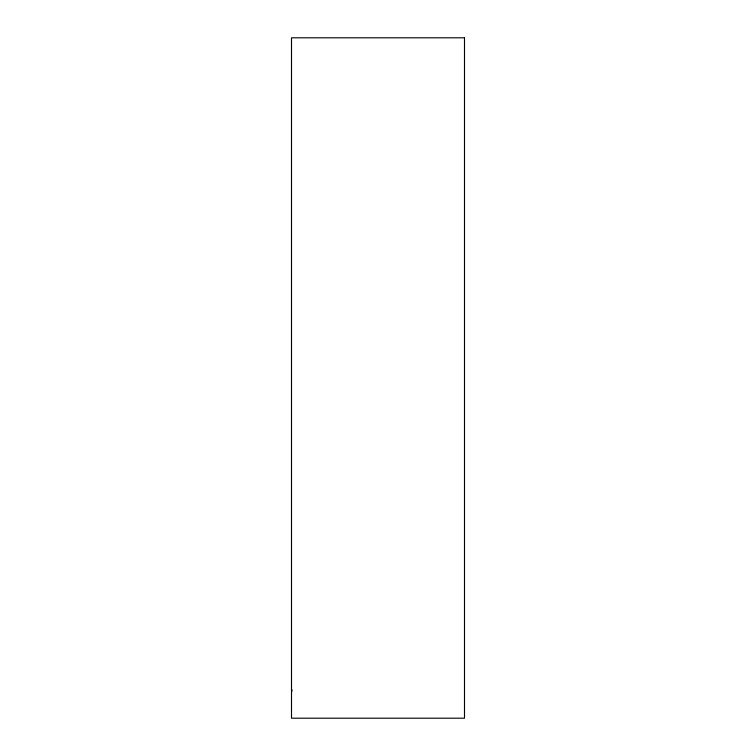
<?xml version="1.0" encoding="UTF-8"?>
<svg xmlns="http://www.w3.org/2000/svg" width="756" height="756" viewBox="0 0 756 756"><rect width="100%" height="100%" fill="white"/><g stroke="black" fill="none" stroke-linecap="round" stroke-linejoin="round"><path stroke-width="1.13" d="M291.504 692.25L292.118 689.982M464.496 37.8L291.504 37.8L291.504 718.2L464.496 718.2L464.496 37.8"/></g></svg>
